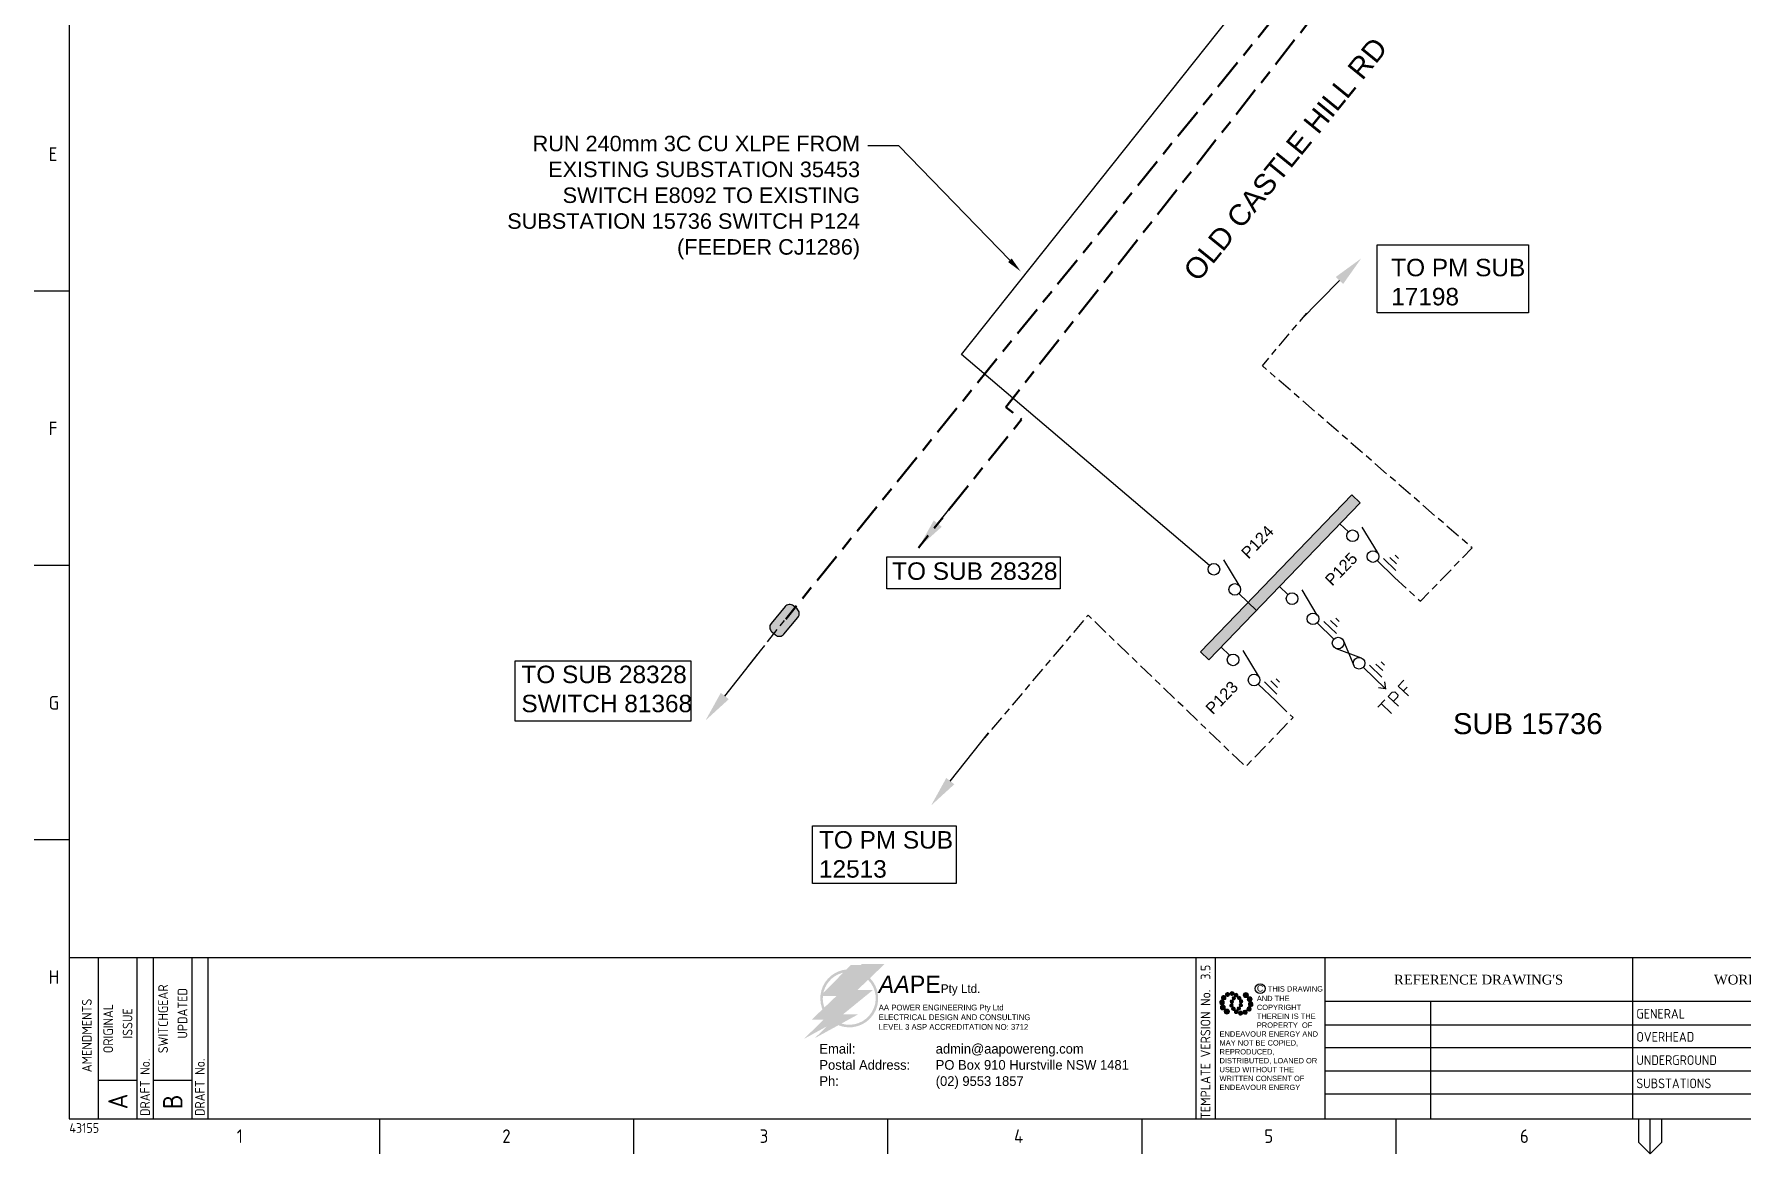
# Paper-space layout 'PAGE 2' of a CAD drawing. Header units: metres, sheet in millimetres. Extents: x -9 to 824, y -5 to 581.
# Drawn here: x -8.9 to 431.5, y -5.5 to 283.3 of the extents above; entities that cross this region are included whole.
import ezdxf
from ezdxf import colors
from ezdxf.entities.mleader import LeaderData, LeaderLine
from ezdxf.enums import TextEntityAlignment as Align
from ezdxf.math import Vec2, Vec3

# ---------------------------------------------------------------- set-up
doc = ezdxf.new("R2010")
doc.units = ezdxf.units.M
doc.linetypes.add('Cable Exist UG', pattern=[8.2, 4, -1.2, 1.8, -1.2])
doc.layers.get('0').update_dxf_attribs({"color": 6})
for name, color, linetype in [('_User Miscellaneous1', 7, 'Continuous'), ('A0', 7, 'Continuous'), ('Notes', 7, 'Continuous')]:
    doc.layers.add(name, color=color, linetype=linetype)
doc.layers.add('Cadastre Roads_SP_EXT', color=250, linetype='Continuous', lineweight=5)
doc.styles.add('ARIAL', font='arial.ttf', dxfattribs={"height": 2})
doc.styles.add('iecISOCP', font='isocp.shx')
doc.styles.add('iecTimesNewRoman', font='times.ttf')
doc.styles.get("Standard").update_dxf_attribs({"font": 'arial.ttf'})
doc.linetypes.add('Cable New UG', pattern='A,7,-0.25,["x",Standard,S=2,R=0,X=0.2,Y=-0.8],-2.1', length=9.35)

# ---------------------------------------------------------------- blocks, each defined once
blk = doc.blocks.new('EE_LOGO_SMALL')
at = {"layer": 'Notes'}
h = blk.add_hatch(color=256, dxfattribs=at)
edge = h.paths.add_edge_path()
edge.add_spline(control_points=[(-8.4, 2), (-9.2, 2), (-9.8, 1.4), (-9.8, 0.7), (-9.9, -0.1), (-9.3, -0.7), (-8.6, -0.8), (-7.8, -0.8), (-7.2, -0.2), (-7.1, 0.5), (-7.1, 1.3), (-7.7, 1.9), (-8.4, 2)], knot_values=[0, 0, 0, 0, 1, 1, 1, 2, 2, 2, 3, 3, 3, 4, 4, 4, 4], degree=3, periodic=0)
h = blk.add_hatch(color=256, dxfattribs=at)
edge = h.paths.add_edge_path()
edge.add_spline(control_points=[(-6.8, 4.5), (-7.4, 4.8), (-8.2, 4.6), (-8.6, 4), (-8.9, 3.4), (-8.7, 2.6), (-8.1, 2.2), (-7.5, 1.9), (-6.7, 2.1), (-6.3, 2.7), (-6, 3.3), (-6.2, 4.1), (-6.8, 4.5)], knot_values=[0, 0, 0, 0, 1, 1, 1, 2, 2, 2, 3, 3, 3, 4, 4, 4, 4], degree=3, periodic=0)
h = blk.add_hatch(color=256, dxfattribs=at)
edge = h.paths.add_edge_path()
edge.add_spline(control_points=[(-4.2, 5.9), (-4.6, 6.5), (-5.3, 6.6), (-5.9, 6.3), (-6.4, 5.9), (-6.6, 5.1), (-6.2, 4.6), (-5.9, 4), (-5.1, 3.8), (-4.6, 4.2), (-4, 4.6), (-3.8, 5.3), (-4.2, 5.9)], knot_values=[0, 0, 0, 0, 1, 1, 1, 2, 2, 2, 3, 3, 3, 4, 4, 4, 4], degree=3, periodic=0)
h = blk.add_hatch(color=256, dxfattribs=at)
edge = h.paths.add_edge_path()
edge.add_spline(control_points=[(-1.3, 5.9), (-1.4, 6.5), (-2, 7), (-2.6, 6.9), (-3.3, 6.9), (-3.7, 6.3), (-3.7, 5.6), (-3.6, 5), (-3, 4.5), (-2.4, 4.6), (-1.7, 4.7), (-1.3, 5.2), (-1.3, 5.9)], knot_values=[0, 0, 0, 0, 1, 1, 1, 2, 2, 2, 3, 3, 3, 4, 4, 4, 4], degree=3, periodic=0)
h = blk.add_hatch(color=256, dxfattribs=at)
edge = h.paths.add_edge_path()
edge.add_spline(control_points=[(-2.5, 2.1), (-3, 2.2), (-3.5, 1.9), (-3.6, 1.3), (-3.7, 0.8), (-3.4, 0.3), (-2.9, 0.2), (-2.4, 0.1), (-1.9, 0.4), (-1.8, 0.9), (-1.7, 1.5), (-2, 2), (-2.5, 2.1)], knot_values=[0, 0, 0, 0, 1, 1, 1, 2, 2, 2, 3, 3, 3, 4, 4, 4, 4], degree=3, periodic=0)
h = blk.add_hatch(color=256, dxfattribs=at)
edge = h.paths.add_edge_path()
edge.add_spline(control_points=[(1, 4.9), (1, 4.3), (0.5, 3.8), (-0.1, 3.8), (-0.7, 3.8), (-1.2, 4.3), (-1.2, 4.9), (-1.2, 5.5), (-0.7, 6), (-0.1, 6), (0.5, 6), (1, 5.5), (1, 4.9)], knot_values=[0, 0, 0, 0, 1, 1, 1, 2, 2, 2, 3, 3, 3, 4, 4, 4, 4], degree=3, periodic=0)
edge = h.paths.add_edge_path()
edge.add_spline(control_points=[(-1.4, 4), (-1.9, 4.1), (-2.4, 3.8), (-2.5, 3.3), (-2.6, 2.7), (-2.3, 2.2), (-1.8, 2.1), (-1.3, 2), (-0.7, 2.3), (-0.6, 2.9), (-0.5, 3.4), (-0.9, 3.9), (-1.4, 4)], knot_values=[0, 0, 0, 0, 1, 1, 1, 2, 2, 2, 3, 3, 3, 4, 4, 4, 4], degree=3, periodic=0)
h = blk.add_hatch(color=256, dxfattribs=at)
edge = h.paths.add_edge_path()
edge.add_spline(control_points=[(2.3, 2.4), (2.8, 2.8), (2.8, 3.4), (2.4, 3.9), (2, 4.3), (1.4, 4.3), (0.9, 3.9), (0.5, 3.6), (0.5, 2.9), (0.9, 2.5), (1.2, 2), (1.9, 2), (2.3, 2.4)], knot_values=[0, 0, 0, 0, 1, 1, 1, 2, 2, 2, 3, 3, 3, 4, 4, 4, 4], degree=3, periodic=0)
edge = h.paths.add_edge_path()
edge.add_spline(control_points=[(1, 4.9), (1, 4.3), (0.5, 3.8), (-0.1, 3.8), (-0.7, 3.8), (-1.2, 4.3), (-1.2, 4.9), (-1.2, 5.5), (-0.7, 6), (-0.1, 6), (0.5, 6), (1, 5.5), (1, 4.9)], knot_values=[0, 0, 0, 0, 1, 1, 1, 2, 2, 2, 3, 3, 3, 4, 4, 4, 4], degree=3, periodic=0)
h = blk.add_hatch(color=256, dxfattribs=at)
edge = h.paths.add_edge_path()
edge.add_spline(control_points=[(1, 4.9), (1, 4.3), (0.5, 3.8), (-0.1, 3.8), (-0.7, 3.8), (-1.2, 4.3), (-1.2, 4.9), (-1.2, 5.5), (-0.7, 6), (-0.1, 6), (0.5, 6), (1, 5.5), (1, 4.9)], knot_values=[0, 0, 0, 0, 1, 1, 1, 2, 2, 2, 3, 3, 3, 4, 4, 4, 4], degree=3, periodic=0)
edge = h.paths.add_edge_path(flags=16)
edge.add_spline(control_points=[(1, 4.9), (1, 4.3), (0.5, 3.8), (-0.1, 3.8), (-0.7, 3.8), (-1.2, 4.3), (-1.2, 4.9), (-1.2, 5.5), (-0.7, 6), (-0.1, 6), (0.5, 6), (1, 5.5), (1, 4.9)], knot_values=[0, 0, 0, 0, 1, 1, 1, 2, 2, 2, 3, 3, 3, 4, 4, 4, 4], degree=3, periodic=0)
h = blk.add_hatch(color=256, dxfattribs=at)
edge = h.paths.add_edge_path()
edge.add_spline(control_points=[(3, 0.2), (3.5, 0.3), (3.8, 0.9), (3.7, 1.4), (3.6, 1.9), (3, 2.3), (2.5, 2.1), (1.9, 2), (1.6, 1.4), (1.8, 0.9), (1.9, 0.4), (2.5, 0.1), (3, 0.2)], knot_values=[0, 0, 0, 0, 1, 1, 1, 2, 2, 2, 3, 3, 3, 4, 4, 4, 4], degree=3, periodic=0)
h = blk.add_hatch(color=256, dxfattribs=at)
edge = h.paths.add_edge_path()
edge.add_spline(control_points=[(7, 4.9), (7, 4), (6.3, 3.4), (5.5, 3.4), (4.6, 3.4), (4, 4), (4, 4.9), (4, 5.7), (4.6, 6.4), (5.5, 6.4), (6.3, 6.4), (7, 5.7), (7, 4.9)], knot_values=[0, 0, 0, 0, 1, 1, 1, 2, 2, 2, 3, 3, 3, 4, 4, 4, 4], degree=3, periodic=0)
h = blk.add_hatch(color=256, dxfattribs=at)
edge = h.paths.add_edge_path()
edge.add_spline(control_points=[(8.4, 1.1), (9.1, 1.5), (9.4, 2.3), (9.1, 3), (8.8, 3.7), (7.9, 4.1), (7.2, 3.8), (6.5, 3.4), (6.2, 2.6), (6.5, 1.9), (6.8, 1.2), (7.7, 0.8), (8.4, 1.1)], knot_values=[0, 0, 0, 0, 1, 1, 1, 2, 2, 2, 3, 3, 3, 4, 4, 4, 4], degree=3, periodic=0)
h = blk.add_hatch(color=256, dxfattribs=at)
edge = h.paths.add_edge_path()
edge.add_spline(control_points=[(8.3, -1.9), (9, -1.9), (9.7, -1.4), (9.7, -0.6), (9.7, 0.1), (9.2, 0.8), (8.4, 0.8), (7.7, 0.8), (7, 0.3), (7, -0.5), (6.9, -1.2), (7.5, -1.9), (8.3, -1.9)], knot_values=[0, 0, 0, 0, 1, 1, 1, 2, 2, 2, 3, 3, 3, 4, 4, 4, 4], degree=3, periodic=0)
h = blk.add_hatch(color=256, dxfattribs=at)
edge = h.paths.add_edge_path()
edge.add_spline(control_points=[(-8.5, -1.1), (-9.2, -1.4), (-9.6, -2.3), (-9.3, -3), (-8.9, -3.7), (-8.1, -4), (-7.4, -3.7), (-6.7, -3.4), (-6.3, -2.5), (-6.6, -1.8), (-7, -1.1), (-7.8, -0.8), (-8.5, -1.1)], knot_values=[0, 0, 0, 0, 1, 1, 1, 2, 2, 2, 3, 3, 3, 4, 4, 4, 4], degree=3, periodic=0)
h = blk.add_hatch(color=256, dxfattribs=at)
edge = h.paths.add_edge_path()
edge.add_spline(control_points=[(-7.1, -4.8), (-7.1, -4), (-6.5, -3.3), (-5.6, -3.3), (-4.8, -3.3), (-4.1, -4), (-4.1, -4.8), (-4.1, -5.7), (-4.8, -6.3), (-5.6, -6.3), (-6.5, -6.3), (-7.1, -5.7), (-7.1, -4.8)], knot_values=[0, 0, 0, 0, 1, 1, 1, 2, 2, 2, 3, 3, 3, 4, 4, 4, 4], degree=3, periodic=0)
h = blk.add_hatch(color=256, dxfattribs=at)
edge = h.paths.add_edge_path()
edge.add_spline(control_points=[(-3.1, -0.2), (-3.7, -0.3), (-4, -0.8), (-3.8, -1.4), (-3.7, -1.9), (-3.2, -2.2), (-2.6, -2.1), (-2.1, -1.9), (-1.8, -1.4), (-1.9, -0.9), (-2.1, -0.3), (-2.6, 0), (-3.1, -0.2)], knot_values=[0, 0, 0, 0, 1, 1, 1, 2, 2, 2, 3, 3, 3, 4, 4, 4, 4], degree=3, periodic=0)
h = blk.add_hatch(color=256, dxfattribs=at)
edge = h.paths.add_edge_path()
edge.add_spline(control_points=[(-2.5, -2.3), (-2.9, -2.7), (-3, -3.4), (-2.6, -3.8), (-2.2, -4.2), (-1.5, -4.3), (-1.1, -3.9), (-0.7, -3.5), (-0.6, -2.8), (-1, -2.4), (-1.4, -2), (-2, -1.9), (-2.5, -2.3)], knot_values=[0, 0, 0, 0, 1, 1, 1, 2, 2, 2, 3, 3, 3, 4, 4, 4, 4], degree=3, periodic=0)
h = blk.add_hatch(color=256, dxfattribs=at)
edge = h.paths.add_edge_path()
edge.add_spline(control_points=[(-1.2, -4.8), (-1.2, -4.2), (-0.7, -3.7), (-0.1, -3.7), (0.5, -3.7), (1, -4.2), (1, -4.8), (1, -5.4), (0.5, -5.9), (-0.1, -5.9), (-0.7, -5.9), (-1.2, -5.4), (-1.2, -4.8)], knot_values=[0, 0, 0, 0, 1, 1, 1, 2, 2, 2, 3, 3, 3, 4, 4, 4, 4], degree=3, periodic=0)
h = blk.add_hatch(color=256, dxfattribs=at)
edge = h.paths.add_edge_path()
edge.add_spline(control_points=[(1.2, -3.9), (1.7, -4.1), (2.2, -3.7), (2.3, -3.2), (2.5, -2.7), (2.1, -2.2), (1.6, -2.1), (1.1, -2), (0.6, -2.3), (0.5, -2.8), (0.4, -3.3), (0.7, -3.8), (1.2, -3.9)], knot_values=[0, 0, 0, 0, 1, 1, 1, 2, 2, 2, 3, 3, 3, 4, 4, 4, 4], degree=3, periodic=0)
h = blk.add_hatch(color=256, dxfattribs=at)
edge = h.paths.add_edge_path()
edge.add_spline(control_points=[(1.2, -5.8), (1.3, -6.5), (1.8, -6.9), (2.5, -6.9), (3.1, -6.8), (3.6, -6.2), (3.5, -5.6), (3.4, -5), (2.9, -4.5), (2.2, -4.6), (1.6, -4.6), (1.1, -5.2), (1.2, -5.8)], knot_values=[0, 0, 0, 0, 1, 1, 1, 2, 2, 2, 3, 3, 3, 4, 4, 4, 4], degree=3, periodic=0)
h = blk.add_hatch(color=256, dxfattribs=at)
edge = h.paths.add_edge_path()
edge.add_spline(control_points=[(2.4, -2), (2.9, -2.1), (3.4, -1.8), (3.5, -1.3), (3.6, -0.8), (3.3, -0.3), (2.8, -0.2), (2.2, -0.1), (1.7, -0.4), (1.6, -0.9), (1.5, -1.4), (1.8, -1.9), (2.4, -2)], knot_values=[0, 0, 0, 0, 1, 1, 1, 2, 2, 2, 3, 3, 3, 4, 4, 4, 4], degree=3, periodic=0)
h = blk.add_hatch(color=256, dxfattribs=at)
edge = h.paths.add_edge_path()
edge.add_spline(control_points=[(4, -5.8), (4.4, -6.4), (5.2, -6.6), (5.7, -6.2), (6.3, -5.8), (6.5, -5.1), (6.1, -4.5), (5.7, -4), (5, -3.8), (4.4, -4.2), (3.8, -4.5), (3.7, -5.3), (4, -5.8)], knot_values=[0, 0, 0, 0, 1, 1, 1, 2, 2, 2, 3, 3, 3, 4, 4, 4, 4], degree=3, periodic=0)
h = blk.add_hatch(color=256, dxfattribs=at)
edge = h.paths.add_edge_path()
edge.add_spline(control_points=[(6.7, -4.4), (7.3, -4.8), (8.1, -4.6), (8.4, -4), (8.8, -3.3), (8.6, -2.6), (8, -2.2), (7.3, -1.8), (6.6, -2.1), (6.2, -2.7), (5.8, -3.3), (6, -4.1), (6.7, -4.4)], knot_values=[0, 0, 0, 0, 1, 1, 1, 2, 2, 2, 3, 3, 3, 4, 4, 4, 4], degree=3, periodic=0)
at = {"layer": 'Notes', "lineweight": 0}
for points in [[(1.8, 2.1), (1.8, 2.1)], [(-2, -2.1), (-2, -2.1)]]:
    blk.add_lwpolyline(points, dxfattribs=at)
for points in [[(-8.4, 2), (-9.2, 2), (-9.8, 1.4), (-9.8, 0.7), (-9.9, -0.1), (-9.3, -0.7), (-8.6, -0.8), (-7.8, -0.8), (-7.2, -0.2), (-7.1, 0.5), (-7.1, 1.3), (-7.7, 1.9), (-8.4, 2)], [(-6.8, 4.5), (-7.4, 4.8), (-8.2, 4.6), (-8.6, 4), (-8.9, 3.4), (-8.7, 2.6), (-8.1, 2.2), (-7.5, 1.9), (-6.7, 2.1), (-6.3, 2.7), (-6, 3.3), (-6.2, 4.1), (-6.8, 4.5)], [(-4.2, 5.9), (-4.6, 6.5), (-5.3, 6.6), (-5.9, 6.3), (-6.4, 5.9), (-6.6, 5.1), (-6.2, 4.6), (-5.9, 4), (-5.1, 3.8), (-4.6, 4.2), (-4, 4.6), (-3.8, 5.3), (-4.2, 5.9)], [(-1.3, 5.9), (-1.4, 6.5), (-2, 7), (-2.6, 6.9), (-3.3, 6.9), (-3.7, 6.3), (-3.7, 5.6), (-3.6, 5), (-3, 4.5), (-2.4, 4.6), (-1.7, 4.7), (-1.3, 5.2), (-1.3, 5.9)], [(-2.5, 2.1), (-3, 2.2), (-3.5, 1.9), (-3.6, 1.3), (-3.7, 0.8), (-3.4, 0.3), (-2.9, 0.2), (-2.4, 0.1), (-1.9, 0.4), (-1.8, 0.9), (-1.7, 1.5), (-2, 2), (-2.5, 2.1)], [(-1.4, 4), (-1.9, 4.1), (-2.4, 3.8), (-2.5, 3.3), (-2.6, 2.7), (-2.3, 2.2), (-1.8, 2.1), (-1.3, 2), (-0.7, 2.3), (-0.6, 2.9), (-0.5, 3.4), (-0.9, 3.9), (-1.4, 4)], [(1, 4.9), (1, 4.3), (0.5, 3.8), (-0.1, 3.8), (-0.7, 3.8), (-1.2, 4.3), (-1.2, 4.9), (-1.2, 5.5), (-0.7, 6), (-0.1, 6), (0.5, 6), (1, 5.5), (1, 4.9)], [(1, 4.9), (1, 4.3), (0.5, 3.8), (-0.1, 3.8), (-0.7, 3.8), (-1.2, 4.3), (-1.2, 4.9), (-1.2, 5.5), (-0.7, 6), (-0.1, 6), (0.5, 6), (1, 5.5), (1, 4.9)], [(2.3, 2.4), (2.8, 2.8), (2.8, 3.4), (2.4, 3.9), (2, 4.3), (1.4, 4.3), (0.9, 3.9), (0.5, 3.6), (0.5, 2.9), (0.9, 2.5), (1.2, 2), (1.9, 2), (2.3, 2.4)], [(3, 0.2), (3.5, 0.3), (3.8, 0.9), (3.7, 1.4), (3.6, 1.9), (3, 2.3), (2.5, 2.1), (1.9, 2), (1.6, 1.4), (1.8, 0.9), (1.9, 0.4), (2.5, 0.1), (3, 0.2)], [(7, 4.9), (7, 4), (6.3, 3.4), (5.5, 3.4), (4.6, 3.4), (4, 4), (4, 4.9), (4, 5.7), (4.6, 6.4), (5.5, 6.4), (6.3, 6.4), (7, 5.7), (7, 4.9)], [(8.4, 1.1), (9.1, 1.5), (9.4, 2.3), (9.1, 3), (8.8, 3.7), (7.9, 4.1), (7.2, 3.8), (6.5, 3.4), (6.2, 2.6), (6.5, 1.9), (6.8, 1.2), (7.7, 0.8), (8.4, 1.1)], [(8.3, -1.9), (9, -1.9), (9.7, -1.4), (9.7, -0.6), (9.7, 0.1), (9.2, 0.8), (8.4, 0.8), (7.7, 0.8), (7, 0.3), (7, -0.5), (6.9, -1.2), (7.5, -1.9), (8.3, -1.9)], [(-8.5, -1.1), (-9.2, -1.4), (-9.6, -2.3), (-9.3, -3), (-8.9, -3.7), (-8.1, -4), (-7.4, -3.7), (-6.7, -3.4), (-6.3, -2.5), (-6.6, -1.8), (-7, -1.1), (-7.8, -0.8), (-8.5, -1.1)], [(-7.1, -4.8), (-7.1, -4), (-6.5, -3.3), (-5.6, -3.3), (-4.8, -3.3), (-4.1, -4), (-4.1, -4.8), (-4.1, -5.7), (-4.8, -6.3), (-5.6, -6.3), (-6.5, -6.3), (-7.1, -5.7), (-7.1, -4.8)], [(-3.1, -0.2), (-3.7, -0.3), (-4, -0.8), (-3.8, -1.4), (-3.7, -1.9), (-3.2, -2.2), (-2.6, -2.1), (-2.1, -1.9), (-1.8, -1.4), (-1.9, -0.9), (-2.1, -0.3), (-2.6, 0), (-3.1, -0.2)], [(-2.5, -2.3), (-2.9, -2.7), (-3, -3.4), (-2.6, -3.8), (-2.2, -4.2), (-1.5, -4.3), (-1.1, -3.9), (-0.7, -3.5), (-0.6, -2.8), (-1, -2.4), (-1.4, -2), (-2, -1.9), (-2.5, -2.3)], [(-1.2, -4.8), (-1.2, -4.2), (-0.7, -3.7), (-0.1, -3.7), (0.5, -3.7), (1, -4.2), (1, -4.8), (1, -5.4), (0.5, -5.9), (-0.1, -5.9), (-0.7, -5.9), (-1.2, -5.4), (-1.2, -4.8)], [(1.2, -3.9), (1.7, -4.1), (2.2, -3.7), (2.3, -3.2), (2.5, -2.7), (2.1, -2.2), (1.6, -2.1), (1.1, -2), (0.6, -2.3), (0.5, -2.8), (0.4, -3.3), (0.7, -3.8), (1.2, -3.9)], [(1.2, -5.8), (1.3, -6.5), (1.8, -6.9), (2.5, -6.9), (3.1, -6.8), (3.6, -6.2), (3.5, -5.6), (3.4, -5), (2.9, -4.5), (2.2, -4.6), (1.6, -4.6), (1.1, -5.2), (1.2, -5.8)], [(2.4, -2), (2.9, -2.1), (3.4, -1.8), (3.5, -1.3), (3.6, -0.8), (3.3, -0.3), (2.8, -0.2), (2.2, -0.1), (1.7, -0.4), (1.6, -0.9), (1.5, -1.4), (1.8, -1.9), (2.4, -2)], [(4, -5.8), (4.4, -6.4), (5.2, -6.6), (5.7, -6.2), (6.3, -5.8), (6.5, -5.1), (6.1, -4.5), (5.7, -4), (5, -3.8), (4.4, -4.2), (3.8, -4.5), (3.7, -5.3), (4, -5.8)], [(6.7, -4.4), (7.3, -4.8), (8.1, -4.6), (8.4, -4), (8.8, -3.3), (8.6, -2.6), (8, -2.2), (7.3, -1.8), (6.6, -2.1), (6.2, -2.7), (5.8, -3.3), (6, -4.1), (6.7, -4.4)]]:
    blk.add_open_spline(points, degree=3, knots=[0, 0, 0, 0, 1, 1, 1, 2, 2, 2, 3, 3, 3, 4, 4, 4, 4], dxfattribs=at)
blk = doc.blocks.new('EE_COPYRIGHT_A1')
at = {"layer": 'Notes'}
blk.add_circle((9.53, -0.82), 1.15, dxfattribs=at)
at = {"xscale": 0.4, "yscale": 0.4, "zscale": 0.4}
blk.add_blockref('EE_LOGO_SMALL', (3.96, -4.29), dxfattribs=at)
at = {"layer": 'Notes', "insert": (0, 0), "char_height": 1.25, "width": 24.1208, "attachment_point": 1, "style": 'ARIAL'}
blk.add_mtext('\\pt8.75;               ^I{\\H1.2x;C } THIS DRAWING\\P\\pi-8.75,l8.75,t8.75,20;       ^IAND THE ^I\\P\\pi0,t8.75;COPYRIGHT\\P\\pi-8.75,t1.25,8.75;^I^ITHEREIN IS THE PROPERTY  OF \\P\\pi0,l0,t1.25;ENDEAVOUR ENERGY AND MAY NOT BE COPIED, REPRODUCED, DISTRIBUTED, LOANED OR USED WITHOUT THE WRITTEN CONSENT OF ENDEAVOUR ENERGY', dxfattribs=at)
blk = doc.blocks.new('A1_FRAME_TITLE')
at = {"layer": '_User Miscellaneous1', "color": 7, "linetype": 'Continuous'}
for p, q in [((9, 574.39), (9, 5.97)), ((9, 219.43), (0, 219.43)), ((9, 148.68), (0, 148.68)), ((9, 77.93), (0, 77.93)), ((16.59, 5.97), (16.59, 47.62)), ((26.59, 5.97), (26.59, 47.62)), ((30.74, 5.98), (30.74, 47.62)), ((40.74, 5.97), (40.74, 47.62)), ((44.88, 5.98), (44.88, 47.62)), ((299.54, 47.62), (299.54, 5.97)), ((304.54, 47.62), (304.54, 5.97)), ((332.78, 47.62), (332.78, 5.97)), ((412.12, 47.62), (412.12, 5.97)), ((16.59, 15.97), (26.59, 15.97)), ((30.74, 15.97), (40.74, 15.97)), ((89.14, -3.03), (89.14, 5.97)), ((154.65, -3.03), (154.65, 5.97)), ((220.16, -3.03), (220.16, 5.97)), ((285.67, -3.03), (285.67, 5.97)), ((351.17, -3.03), (351.17, 5.97)), ((413.68, 5.97), (413.68, -0.03)), ((416.68, -3.03), (416.68, 5.97)), ((419.68, -0.03), (419.68, 5.97)), ((413.68, -0.03), (416.68, -3.03)), ((416.68, -3.03), (419.68, -0.03))]:
    blk.add_line(p, q, dxfattribs=at)
at = {"layer": '_User Miscellaneous1', "color": 7}
for p, q in [((332.81, 36.33), (478.24, 36.33)), ((360.07, 36.33), (360.07, 5.97)), ((332.78, 30.28), (478.24, 30.28)), ((478.24, 24.33), (332.78, 24.33)), ((478.24, 18.33), (332.78, 18.33)), ((478.24, 12.33), (332.78, 12.33))]:
    blk.add_line(p, q, dxfattribs=at)
at = {"layer": '_User Miscellaneous1', "color": 7, "linetype": 'Continuous', "flags": 128}
for points in [[(9, 47.62), (123.8, 47.62)], [(123.8, 47.62), (824.37, 47.62)], [(9, 5.97), (123.8, 5.97)], [(123.8, 5.97), (824.37, 5.97)]]:
    blk.add_lwpolyline(points, dxfattribs=at)
at = {"layer": '_User Miscellaneous1', "color": 7, "xscale": 1.1, "yscale": 1.1, "zscale": 1.1}
blk.add_blockref('EE_COPYRIGHT_A1', (305.65, 40.49), dxfattribs=at)
at = {"layer": '_User Miscellaneous1', "color": 7}
for s, height, style, p in [('E', 3.5, 'iecISOCP', (3.74, 253.06)), ('F', 3.5, 'iecISOCP', (3.74, 182.31)), ('G', 3.5, 'iecISOCP', (3.74, 111.56)), ('H', 3.5, 'iecISOCP', (3.74, 40.81)), ('WORK ORDERS', 2.5, 'iecTimesNewRoman', (433.13, 40.66)), ('GENERAL', 2.5, 'iecISOCP', (413.12, 31.86)), ('OVERHEAD', 2.5, 'iecISOCP', (413.12, 25.9)), ('UNDERGROUND', 2.5, 'iecISOCP', (413.12, 19.9)), ('SUBSTATIONS', 2.5, 'iecISOCP', (413.12, 13.9)), ('1', 3.5, 'iecISOCP', (52.24, -0.22)), ('2', 3.5, 'iecISOCP', (120.7, -0.22)), ('3', 3.5, 'iecISOCP', (187.09, -0.2)), ('4', 3.5, 'iecISOCP', (252.67, -0.22)), ('5', 3.5, 'iecISOCP', (317.21, -0.22)), ('6', 3.5, 'iecISOCP', (383.12, -0.22))]:
    blk.add_text(s, height=height, dxfattribs=dict(at, style=style)).set_placement(p)
at = {"layer": '_User Miscellaneous1', "color": 7, "style": 'iecISOCP'}
for s, height, p in [('SWITCHGEAR', 2.5, (34.49, 22.94)), ('AMENDMENTS', 2.5, (14.84, 18.02)), ('ORIGINAL', 2.5, (20.34, 22.94)), ('UPDATED', 2.5, (39.49, 26.69)), ('ISSUE', 2.5, (25.34, 26.69)), ('DRAFT No.', 2.5, (29.84, 6.74)), ('DRAFT No.', 2.5, (43.99, 6.74)), ('A', 5, (24.09, 8.47)), ('B', 5, (38.24, 8.47))]:
    blk.add_text(s, height=height, rotation=90, dxfattribs=at).set_placement(p)
at = {"layer": '_User Miscellaneous1', "color": 7, "style": 'iecTimesNewRoman'}
blk.add_text("REFERENCE DRAWING'S", height=2.5, dxfattribs=at).set_placement((372.45, 40.66), align=Align.CENTER)
at = {"layer": '_User Miscellaneous1', "color": 7, "style": 'iecISOCP'}
blk.add_text('TEMPLATE VERSION No.', height=2.5, rotation=90, dxfattribs=at).set_placement((302.04, 5.97), align=Align.MIDDLE_LEFT)
at = {"layer": '_User Miscellaneous1', "color": 7, "style": 'iecISOCP', "flags": 8}
blk.add_attdef('VERSION_NO', text='', height=2.5, rotation=90, dxfattribs=at).set_placement((302.04, 43.81), align=Align.MIDDLE_CENTER)
at = {"layer": '_User Miscellaneous1', "color": 7}
for p in [(29.9, 23.29), (44.05, 23.29)]:
    blk.add_attdef('DRAFT_NUM', p, '', height=2.5, rotation=90, dxfattribs=at)
at = {"layer": '_User Miscellaneous1', "color": 7, "style": 'iecISOCP'}
for tag, p in [('CAP_NO', (513.19, 43.46)), ('IE_NUM', (513.05, 37.81)), ('REF_No_1', (335.24, 32.31)), ('REF_1', (362.52, 32.31)), ('GEN_WO', (441.71, 31.76)), ('HV_SWITCH', (513.46, 32.16)), ('REF_No_2', (335.24, 26.31)), ('REF_2', (362.52, 26.31)), ('OH_WO', (441.71, 25.81)), ('UBD_REF', (513.05, 25.83)), ('REF_No_3', (335.24, 20.31)), ('REF_3', (362.52, 20.31)), ('UG_WO', (441.71, 20.05)), ('GIS_MAP_No', (513.05, 20.04)), ('REF_No_4', (335.24, 14.31)), ('REF_4', (362.52, 14.31)), ('SUB_WO', (441.71, 13.81)), ('HV_OP_DIAG', (513.33, 14.2)), ('LGA', (512.95, 7.78)), ('ExportID', (9.08, 2.39))]:
    blk.add_attdef(tag, p, '', height=2.5, dxfattribs=at)
for tag, height, p in [('T1', 3.5, (684.37, 39.47)), ('scale', 2.5, (567.76, 33.27)), ('T2', 3.5, (684.37, 34.35)), ('T3', 3.5, (684.37, 28.92)), ('DRAWN', 2.5, (567.76, 24.93)), ('T4', 3.5, (684.37, 23.66)), ('REV', 5, (820.05, 17.1)), ('DATE', 2.5, (567.76, 16.88)), ('T5', 3.5, (684.37, 18.23)), ('T6', 3.5, (684.37, 12.97)), ('CHD', 2.5, (567.76, 8.37)), ('DESIGN', 2.5, (605.62, 9.15))]:
    blk.add_attdef(tag, text='', height=height, dxfattribs=at).set_placement(p, align=Align.CENTER)
blk.add_attdef('NUM', text='', height=7, dxfattribs=at).set_placement((792.37, 20.12), align=Align.MIDDLE_CENTER)
for tag, p in [('NS', (790.71, 8.12)), ('SHTS', (805.41, 8.12))]:
    blk.add_attdef(tag, text='', height=2.5, dxfattribs=at).set_placement(p, align=Align.MIDDLE)
at = {"layer": '_User Miscellaneous1', "color": 7, "style": 'iecISOCP', "flags": 1}
for tag, p in [('ProjectType', (14.17, -26.8)), ('ProjectNumber', (23.56, -26.82)), ('DrawingNumber', (35.51, -26.8)), ('ProjectDescription', (47.56, -26.83)), ('ExportDate', (60.28, -26.79)), ('ExportUserName', (69.15, -26.8)), ('DesignerCompanyName', (81.48, -26.79)), ('ExportAreaOfInterest', (97.1, -26.81)), ('GIS_SUCCESS', (112, -26.78)), ('CAD_SUCCESS', (121.79, -26.78)), ('DEPOTCODE', (132.11, -26.88)), ('ExportCategories', (140.08, -26.8)), ('Comments', (154.38, -26.88))]:
    blk.add_attdef(tag, p, '', height=1, dxfattribs=at)
blk = doc.blocks.new('LV_STJ_NEW')
blk.add_hatch(color=256).paths.add_polyline_path([(0.906, 0.131, 0.414214), (0.586, 0.451), (-0.586, 0.451, 0.414214), (-0.906, 0.131), (-0.906, -0.131, 0.414214), (-0.586, -0.451), (0.586, -0.451, 0.414214), (0.906, -0.131)])
blk.add_lwpolyline([(-0.906, 0.131), (-0.906, -0.131, 0.414214), (-0.586, -0.451), (0.586, -0.451, 0.414214), (0.906, -0.131), (0.906, 0.131, 0.414214), (0.586, 0.451), (-0.586, 0.451, 0.414214)], format="xyb", close=True)
for tag, flags, p in [('ORIENTATION', 9, (1.5, 0)), ('STATE', 9, (1.5, -0.8)), ('OWNED_BY', 9, (1.5, -1)), ('USAGE', 9, (1.5, -0.2)), ('LEGEND', 9, (1.5, -0.4)), ('NOTES', 9, (1.5, -0.6)), ('OPERATED_BY', 9, (1.5, -1.2)), ('OPERATING_VOLTAGE', 9, (1.5, -1.6)), ('CONSTRUCTED_VOLTAGE', 9, (1.5, -1.8)), ('MAINTAINED_BY', 9, (1.5, -1.4)), ('TYPE', 9, (1.5, -2.2)), ('Z', 1, (1.5, -2.4)), ('NUMBER_OF_PHASES', 9, (1.5, -2))]:
    blk.add_attdef(tag, text='', height=0.2, dxfattribs=dict(flags=flags)).set_placement(p, align=Align.MIDDLE_LEFT)

psp = doc.layouts.new('PAGE 2')

# ---------------------------------------------------------------- hatches: boundary and pattern name
at = {"layer": '_User Miscellaneous1'}
h = psp.add_hatch(color=7, dxfattribs=at)
h.dxf.hatch_style = 1
h.paths.add_polyline_path([(333.05, 162.46), (330.89, 164.54), (291.85, 124), (294.01, 121.92)])
h = psp.add_hatch(color=7, dxfattribs=at)
h.dxf.hatch_style = 1
h.set_gradient(color1=(0, 0, 255), color2=(0, 255, 63), tint=1, name='HEMISPHERICAL')
h.paths.add_polyline_path([(207.52, 43.21), (201.66, 43.21), (193.86, 35.25), (198, 35.25), (191.65, 29.18), (194.69, 29.18), (189.66, 24.2), (200.62, 30.22), (196.76, 30.22), (204.55, 36.56), (200.55, 36.56)])
h = psp.add_hatch(color=7, dxfattribs=at)
h.dxf.hatch_style = 1
h.paths.add_polyline_path([(210.38, 43.49), (204.52, 43.49), (196.72, 35.52), (200.86, 35.52), (194.52, 29.45), (197.55, 29.45), (192.52, 24.47), (203.48, 30.49), (199.62, 30.49), (207.41, 36.83), (203.41, 36.83)])
h.paths.add_polyline_path([(202.48, 41.4), (203, 41.94, 0.697945), (195.32, 30.22), (195.78, 30.66, -0.672573)], flags=17)
h.paths.add_polyline_path([(196.9, 29.45), (195.97, 29.45, 0.037386), (196.81, 28.72), (197.26, 29.17, -0.016928)], flags=17)
h.paths.add_polyline_path([(206.63, 39.91), (206.17, 39.47, -0.783513), (199.24, 28.16), (198.5, 27.75, 0.81485)], flags=17)
h = psp.add_hatch(color=7, dxfattribs=at)
h.dxf.hatch_style = 1
h.paths.add_polyline_path([(210.38, 43.45), (204.52, 43.45), (196.72, 35.48), (200.86, 35.48), (194.52, 29.42), (197.55, 29.42), (192.52, 24.43), (203.48, 30.45), (199.62, 30.45), (207.41, 36.79), (203.41, 36.79)])
h.paths.add_polyline_path([(202.48, 41.36), (203, 41.9, 0.697945), (195.32, 30.18), (195.78, 30.62, -0.672573)], flags=17)
h.paths.add_polyline_path([(196.9, 29.42), (195.97, 29.42, 0.037386), (196.81, 28.68), (197.26, 29.13, -0.016928)], flags=17)
h.paths.add_polyline_path([(206.63, 39.87), (206.17, 39.43, -0.783513), (199.24, 28.12), (198.5, 27.71, 0.81485)], flags=17)

# ---------------------------------------------------------------- linework, layer by layer
at = {"layer": '_User Miscellaneous1', "linetype": 'Cable New UG', "flags": 128}
psp.add_lwpolyline([(294.19, 146.29), (230.25, 200.71), (419.43, 438.66), (396.73, 457.48), (342.68, 392.31), (305.16, 425.43), (322.37, 445.1)], dxfattribs=at)
at = {"layer": '_User Miscellaneous1', "linetype": 'Cable Exist UG', "lineweight": 40, "ltscale": 2, "flags": 128}
for points in [[(456.14, 409.52), (404.42, 394.1), (241.7, 187.12), (245.74, 183.94), (219.13, 150.85)], [(332.43, 314.17), (184.93, 132.47)]]:
    psp.add_lwpolyline(points, dxfattribs=at)
at = {"layer": '_User Miscellaneous1'}
for points in [[(337.44, 229.01), (376.44, 229.01), (376.44, 211.47), (337.44, 211.47)], [(211.03, 148.52), (255.69, 148.52), (255.69, 140.29), (211.03, 140.29)], [(115.17, 121.66), (160.49, 121.66), (160.49, 106.15), (115.17, 106.15)], [(191.82, 79.12), (228.88, 79.12), (228.88, 64.31), (191.82, 64.31)]]:
    psp.add_lwpolyline(points, close=True, dxfattribs=at)
at = {"layer": '_User Miscellaneous1', "linetype": 'Cable Exist UG', "flags": 128}
for points in [[(341.94, 143.18), (348.63, 137.05), (361.91, 150.83), (307.84, 197.77), (319.26, 211.35)], [(175.17, 120.16), (184.61, 132.13)], [(311.29, 111.35), (315.74, 107.07), (303.51, 94.37), (262.89, 133.48), (236.18, 101.83)]]:
    psp.add_lwpolyline(points, dxfattribs=at)
at = {"layer": '_User Miscellaneous1', "flags": 128}
psp.add_lwpolyline([(344.16, 113.91), (345.13, 114.93)], dxfattribs=at)
at = {"layer": 'A0', "color": 7}
for p, q in [((327.85, 157.06), (330.01, 154.98)), ((333.47, 156.21), (337.41, 149.68)), ((297.84, 147.73), (301.77, 141.19)), ((337.42, 147.54), (341.94, 143.18)), ((342.27, 145), (339.03, 148.12)), ((342.45, 146.7), (340.72, 148.36)), ((342.95, 148.09), (342.09, 148.92)), ((301.81, 139.07), (306.34, 134.72)), ((312.24, 140.85), (314.41, 138.77)), ((322, 133.49), (318.06, 140.03)), ((327.14, 130.46), (325.41, 132.13)), ((327.64, 131.85), (326.78, 132.69)), ((321.97, 131.49), (326.29, 127.32)), ((326.96, 128.76), (323.72, 131.88)), ((297.18, 125.2), (299.34, 123.12)), ((302.79, 124.36), (306.73, 117.83)), ((326.85, 124.88), (333.29, 122.49)), ((328.76, 126.86), (331.39, 120.51)), ((333.85, 120.04), (339.61, 114.49)), ((338.68, 117.48), (335.43, 120.6)), ((338.86, 119.18), (337.13, 120.85)), ((339.36, 120.57), (338.5, 121.4)), ((306.77, 115.7), (311.29, 111.35)), ((311.59, 113.14), (308.35, 116.26)), ((311.77, 114.84), (310.04, 116.51)), ((312.28, 116.23), (311.41, 117.07)), ((339.61, 114.49), (337.75, 114.72)), ((339.68, 114.43), (339.38, 116.28)), ((337.57, 109.74), (339.39, 111.62)), ((338.48, 110.68), (341.14, 108.12))]:
    psp.add_line(p, q, dxfattribs=at)
psp.add_lwpolyline([(294.01, 121.92), (333.05, 162.46), (330.89, 164.54), (291.85, 124)], close=True, dxfattribs=at)
for points in [[(345.49, 112.63), (342.83, 115.19), (344.27, 116.69)], [(342.92, 109.97), (340.26, 112.53), (341.3, 113.61), (342, 113.71), (342.77, 112.97), (342.64, 112.33), (341.59, 111.25)]]:
    psp.add_lwpolyline(points, dxfattribs=at)
for centre in [(331.09, 153.94), (336.36, 148.6), (295.33, 145.31), (300.73, 140.11), (315.49, 137.73), (320.89, 132.53), (327.37, 126.28), (300.29, 121.95), (332.77, 121.08), (305.69, 116.75)]:
    psp.add_circle(centre, 1.5, dxfattribs=at)

# ---------------------------------------------------------------- block references
at = {"layer": '_User Miscellaneous1'}
ref = psp.add_blockref('A1_FRAME_TITLE', (-8.86, -2.43), dxfattribs=at)
ref.add_attrib('ExportID', '43155', (0.22, -0.04), dxfattribs={"layer": 'Notes', "height": 2.5, "style": 'iecISOCP'})
ref.add_attrib('VERSION_NO', '3.5', dxfattribs={"layer": 'Notes', "color": 7, "height": 2.5, "rotation": 90, "style": 'iecISOCP'}).set_placement((293.18, 41.38), align=Align.MIDDLE_CENTER)
at = {"layer": '_User Miscellaneous1', "linetype": 'Cable New UG', "xscale": 4.800000000000003, "yscale": 4.800000000000003, "zscale": 4.800000000000003, "rotation": 50.20694770588909}
psp.add_blockref('LV_STJ_NEW', (184.61, 132.13), dxfattribs=at)

# ---------------------------------------------------------------- texts
at = {"layer": '_User Miscellaneous1'}
psp.add_text('OLD CASTLE HILL RD', height=5.4, rotation=50.8611, dxfattribs=at).set_placement((291.25, 219.16))
at = {"layer": '_User Miscellaneous1', "char_height": 4.5, "attachment_point": 1}
for s, width, insert in [('TO PM SUB 17198', 40.4144, (341.06, 225.38)), ('TO SUB 28328', 43.6837, (212.37, 147.09)), ('TO SUB 28328 SWITCH 81368', 61.946, (116.78, 120.45)), ('TO PM SUB 12513', 40.4144, (193.5, 77.78))]:
    psp.add_mtext_dynamic_manual_height_columns(s, width=width, gutter_width=4, heights=[0], dxfattribs=dict(at, insert=insert))
at = {"layer": '_User Miscellaneous1', "color": 7, "insert": (208.9, 40.52), "char_height": 3.7434, "attachment_point": 1}
psp.add_mtext_dynamic_manual_height_columns('{\\fBrowallia New|b0|i1|c0|p34;\\H1.2x;\\C5;AA\\fBrowallia New|b0|i0|c0|p34;PE\\H0.5x;Pty Ltd.\\P\\H0.66784x;AA POWER ENGINEERING Pty Ltd\\PELECTRICAL DESIGN AND CONSULTING\\PLEVEL 3 ASP ACCREDITATION NO: 3712}', width=61.7555, gutter_width=12.5, heights=[0], dxfattribs=at)
at = {"layer": '_User Miscellaneous1', "color": 7, "insert": (193.61, 22.9), "char_height": 2.5, "attachment_point": 1, "style": 'ARIAL'}
psp.add_mtext_dynamic_manual_height_columns('{\\fBrowallia New|b0|i0|c0|p34;\\C5;Email: ^I^Iadmin@aapowereng.com  ^I\\PPostal Address: ^IPO Box 910 Hurstville NSW 1481\\PPh: ^I^I^I(02) 9553 1857^I^I^I^I^I^I}', width=94.4263, gutter_width=12.5, heights=[0], dxfattribs=at)
at = {"layer": 'A0', "color": 7}
for s, p in [('P124', (309.95, 155.88)), ('P125', (331.54, 148.9)), ('P123', (300.76, 115.74))]:
    psp.add_text(s, height=3, rotation=46.0791, dxfattribs=at).set_placement(p, align=Align.MIDDLE_RIGHT)
at = {"layer": 'Cadastre Roads_SP_EXT'}
psp.add_text('SUB 15736', height=5.4, dxfattribs=at).set_placement((356.97, 102.79))

# ---------------------------------------------------------------- leaders
at = {"layer": '_User Miscellaneous1'}
ml = psp.add_multileader_mtext('Standard', dxfattribs=at)
ml.set_content('RUN 240mm 3C CU XLPE FROM EXISTING SUBSTATION 35453 SWITCH E8092 TO EXISTING SUBSTATION 15736 SWITCH P124^J(FEEDER CJ1286)', color=256)
ml.set_leader_properties()
ml.build(insert=Vec2(0, 0))
ctx = ml.context
ctx.base_point, ctx.plane_origin = Vec3(111.63, 254.53), Vec3(99.24, 199.37)
ctx.text_align_type = 2
notes = []
notes.append((ctx, [(1, (1, 1, 0), (214.1, 254.53), (-1, 0), 8, [(0, [(245.51, 222.14)], 0, [])])]))
ctx.mtext.insert, ctx.mtext.width, ctx.mtext.alignment, ctx.mtext.flow_direction = Vec3(204.1, 257.12), 91.8327, 3, 5
ml = psp.add_multileader_mtext('Standard', dxfattribs=at)
ml.set_content('', color=256)
ml.set_leader_properties()
ml.build(insert=Vec2(0, 0))
ml.multileader.update_dxf_attribs({"dogleg_length": 0, "arrow_head_size": 8})
ctx = ml.context
ctx.base_point, ctx.arrow_head_size, ctx.plane_origin, ctx.plane_x_axis, ctx.plane_y_axis = Vec3(317.63, 209.56), 8, Vec3(327.41, 200.82), Vec3(-0.948323, -0.317306), Vec3(0.317306, -0.948323)
notes.append((ctx, [(1, (1, 1, 0), (317.63, 209.56), (-0.963612, -0.267306), 0, [(0, [(333.33, 225.49)], 0, [])])]))
ctx.mtext.insert, ctx.mtext.text_direction, ctx.mtext.rotation, ctx.mtext.flow_direction = Vec3(316.36, 207.02), Vec3(-0.948323, -0.317306), 3.46448, 5
ml = psp.add_multileader_mtext('Standard', dxfattribs=at)
ml.set_content('', color=256)
ml.set_leader_properties()
ml.build(insert=Vec2(0, 0))
ml.multileader.update_dxf_attribs({"dogleg_length": 0, "arrow_head_size": 8})
ctx = ml.context
ctx.base_point, ctx.arrow_head_size, ctx.plane_origin, ctx.plane_x_axis, ctx.plane_y_axis = Vec3(229.74, 164.06), 8, Vec3(223.79, 175.78), Vec3(0.931056, 0.364877), Vec3(-0.364877, 0.931056)
notes.append((ctx, [(0, (1, 1, 0), (229.74, 164.06), (0.934613, 0.355668), 0, [(0, [(219.13, 150.85)], 0, [])])]))
ctx.mtext.insert, ctx.mtext.text_direction, ctx.mtext.rotation, ctx.mtext.flow_direction = Vec3(230.88, 166.66), Vec3(0.931056, 0.364877), 0.373501, 5
ml = psp.add_multileader_mtext('Standard', dxfattribs=at)
ml.set_content('', color=256)
ml.set_leader_properties()
ml.build(insert=Vec2(0, 0))
ml.multileader.update_dxf_attribs({"dogleg_length": 0, "arrow_head_size": 8})
ctx = ml.context
ctx.base_point, ctx.arrow_head_size, ctx.plane_origin, ctx.plane_x_axis, ctx.plane_y_axis = Vec3(178.75, 124.67), 8, Vec3(167.47, 131.5), Vec3(0.908375, 0.418156), Vec3(-0.418156, 0.908375)
notes.append((ctx, [(0, (1, 1, 0), (178.75, 124.67), (0.908375, 0.418156), 0, [(0, [(164.26, 106.34)], 0, [])])]))
ctx.mtext.insert, ctx.mtext.text_direction, ctx.mtext.rotation, ctx.mtext.flow_direction = Vec3(179.73, 127.33), Vec3(0.908375, 0.418156), 0.431415, 5
ml = psp.add_multileader_mtext('Standard', dxfattribs=at)
ml.set_content('', color=256)
ml.set_leader_properties()
ml.build(insert=Vec2(0, 0))
ml.multileader.update_dxf_attribs({"dogleg_length": 0, "arrow_head_size": 8})
ctx = ml.context
ctx.base_point, ctx.arrow_head_size, ctx.plane_origin, ctx.plane_x_axis, ctx.plane_y_axis = Vec3(237.18, 103.12), 8, Vec3(226.87, 109.36), Vec3(0.927867, 0.372912), Vec3(-0.372912, 0.927867)
notes.append((ctx, [(0, (1, 1, 0), (237.18, 103.12), (0.927867, 0.372912), 0, [(0, [(222.42, 84.39)], 0, [])])]))
ctx.mtext.insert, ctx.mtext.text_direction, ctx.mtext.rotation, ctx.mtext.flow_direction = Vec3(238.29, 105.73), Vec3(0.927867, 0.372912), 0.382145, 5
for ctx, leaders in notes:
    for number, flags, end, landing, length, lines in leaders:
        leader = LeaderData()
        leader.index, (leader.has_last_leader_line, leader.has_dogleg_vector, leader.attachment_direction) = number, flags
        leader.last_leader_point, leader.dogleg_vector, leader.dogleg_length = Vec3(end), Vec3(landing), length
        for number, points, colour, breaks in lines:
            line = LeaderLine()
            line.index, line.vertices, line.color, line.breaks = number, Vec3.list(points), colors.encode_raw_color(colour), breaks
            leader.lines.append(line)
        ctx.leaders.append(leader)

doc.saveas('drawing.dxf')
